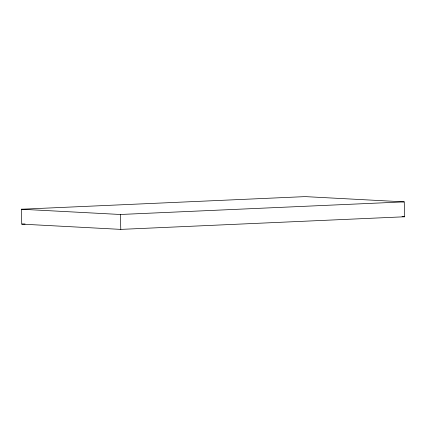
<?xml version="1.0" encoding="UTF-8"?>
<svg xmlns="http://www.w3.org/2000/svg" width="426" height="426" viewBox="0 0 426 426"><rect width="100%" height="100%" fill="white"/><g stroke="black" fill="none" stroke-linecap="round" stroke-linejoin="round"><path stroke-width="0.64" d="M21.3 209.235L305.197 196.615L404.231 201.871L404.7 216.765L120.803 229.385L21.769 224.129L21.3 209.235L120.334 214.486L404.231 201.871M21.769 224.129L25.091 223.98M402.043 216.626L404.7 216.765M120.334 214.486L120.803 229.385"/></g></svg>
